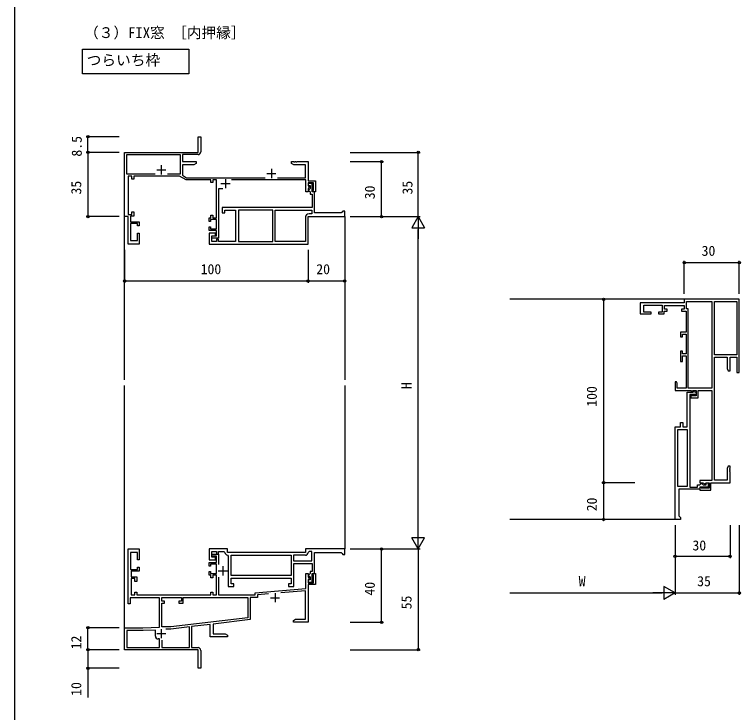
# Model space of a CAD drawing. Units: millimetres, scale not verified. Extents: x -437 to 438, y -681 to 679.
# Drawn here: x -436.8 to -41.2, y -149.1 to 231.1 of the extents above; entities that cross this region are included whole.
import ezdxf
from ezdxf.enums import TextEntityAlignment as Align

# ---------------------------------------------------------------- set-up
doc = ezdxf.new("R2010")
doc.units = ezdxf.units.MM
doc.header["$LTSCALE"] = 4
for name, color, linetype in [('0-1_USER1', 3, 'Continuous'), ('0-2_YKK_11', 7, 'Continuous'), ('0-3_YKK_12', 2, 'Continuous'), ('0-4_YKK_D', 6, 'Continuous'), ('0-5_YKK_ZWAK', 7, 'Continuous')]:
    doc.layers.add(name, color=color, linetype=linetype)
doc.styles.add('ＭＳ ゴシック', font='')
doc.styles.get('ＭＳ ゴシック').set_extended_font_data('MS Gothic')

msp = doc.modelspace()

# ---------------------------------------------------------------- linework, layer by layer
at = {"layer": '0-1_USER1'}
msp.add_lwpolyline([(-399.8, 212.168), (-341.84, 212.168), (-341.84, 198.81), (-399.8, 198.81)], close=True, dxfattribs=at)
at = {"layer": '0-2_YKK_11'}
for p, q in [((-359.3, 146.5), (-354.3, 146.5)), ((-356.8, 149), (-356.8, 144)), ((-296.8, 147), (-296.8, 142)), ((-299.3, 144.5), (-294.3, 144.5)), ((-324.3, 139), (-319.3, 139)), ((-321.8, 141.5), (-321.8, 136.5)), ((-258.3, 123.5), (-258.3, 123.5)), ((-273.289, 121), (-273.311, 121)), ((-273.311, -60), (-273.289, -60)), ((-323.3, -69.5), (-323.3, -74.5)), ((-325.8, -72), (-320.8, -72)), ((-297.3, -86.6), (-292.3, -86.6)), ((-294.8, -84.1), (-294.8, -89.1)), ((-359.3, -106.2), (-354.3, -106.2)), ((-356.8, -103.7), (-356.8, -108.7))]:
    msp.add_line(p, q, dxfattribs=at)
for points in [[(-373.6, 121.2), (-373.6, 118.2), (-368.8, 118.2), (-368.8, 116), (-369.8, 116), (-369.8, 117.2), (-373.6, 117.2), (-373.6, 108), (-369.8, 108), (-369.8, 112), (-368.8, 112), (-368.8, 106), (-374.8, 106), (-374.8, 121), (-376.8, 121), (-376.8, 156), (-336.8, 156), (-336.8, 164.5), (-335.3, 164.5), (-335.3, 156.3)], [(-360.199, 144.2), (-375.6, 144.2), (-375.6, 154.8), (-346.5, 154.8), (-346.5, 144.2), (-353.401, 144.2)], [(-336.8, 154.8), (-345.3, 154.8), (-345.3, 151), (-337.8, 151), (-337.8, 150), (-339.012, 149.3), (-345.3, 149.3), (-345.3, 143.52), (-343.014, 142.2), (-300.199, 142.2)], [(-293.401, 142.2), (-278.3, 142.2), (-278.3, 149.3), (-284.588, 149.3), (-285.8, 150), (-285.8, 151), (-284.758, 151), (-284.575, 150.88), (-284.025, 150.88), (-283.842, 151), (-283.758, 151), (-283.575, 150.88), (-283.025, 150.88), (-282.842, 151), (-276.8, 151), (-276.8, 140.5), (-272.8, 140.5), (-272.8, 134.5), (-274.22, 134.5), (-274.34, 134.95), (-273.8, 135.262), (-273.8, 139.5), (-276.8, 139.5), (-276.8, 137.9), (-276.5, 137.6), (-276.24, 137.15), (-276.8, 136.18), (-276.8, 134.5), (-278, 134.5), (-278, 141), (-318.527, 141)], [(-323.196, 136.2), (-325.6, 136.2), (-325.6, 109.3), (-329.3, 109.3), (-329.3, 110.5), (-326.8, 110.5), (-326.8, 113.5), (-330.8, 113.5), (-330.8, 115.4), (-330, 115.4), (-330, 114.3), (-326.8, 114.3), (-326.8, 119.5), (-330, 119.5), (-330, 118.4), (-330.8, 118.4), (-330.8, 120.3), (-329.8, 120.3), (-329.8, 121.8), (-328.8, 121.8), (-328.8, 120.3), (-326.8, 120.3), (-326.8, 141), (-328.8, 141), (-328.8, 139.6), (-329.8, 139.6), (-329.8, 141), (-343.336, 141), (-346.8, 143), (-371.8, 143), (-371.8, 141.5), (-372.8, 141.5), (-372.8, 143), (-374.8, 143), (-374.8, 122.2), (-372.8, 122.2), (-372.8, 123.7), (-371.8, 123.7), (-371.8, 121.2), (-373.6, 121.2)], [(-294.8, 124.5), (-274.8, 124.5), (-274.8, 122.5), (-276.3, 122.5)], [(-278.3, 120.5), (-278.3, 107.5), (-294.8, 107.5), (-294.8, 124.5)], [(-55.3, -22.5), (-55.3, 44.5), (-48.5, 44.5), (-48.5, 38.212), (-47.8, 37), (-46.8, 37), (-46.8, 44.5), (-43.2, 44.5), (-43.2, 36), (-41.8, 36), (-41.8, 76), (-71.8, 76), (-71.8, 74), (-95.8, 74), (-95.8, 68), (-89.8, 68), (-89.8, 69), (-93.8, 69), (-93.8, 72.8), (-83.8, 72.8), (-83.8, 69), (-85.8, 69), (-85.8, 68), (-82.8, 68), (-82.8, 69.5), (-81.1, 69.5), (-81.1, 70.5), (-82.6, 70.5), (-82.6, 72.5), (-71.8, 72.5), (-71.8, 70.5), (-73.3, 70.5), (-73.3, 69.5), (-70.8, 69.5), (-70.8, 58), (-73.8, 58), (-73.8, 55.5), (-72.8, 55.5), (-72.8, 57), (-70.8, 57)], [(-70.8, 57), (-70.8, 46.2), (-72.8, 46.2), (-72.8, 47.7), (-73.8, 47.7), (-73.8, 42), (-72.8, 42), (-72.8, 45.2), (-70.8, 45.2), (-70.8, 27.5), (-75.6, 27.5), (-75.6, 30.307), (-76, 31), (-76.8, 31), (-76.8, 26.3), (-68.1, 26.3), (-68.1, 25.3), (-67.1, 25.3), (-67.1, 26.3), (-65.3, 26.3), (-65.3, 23.3), (-68.3, 23.3), (-68.3, 22.3), (-64.3, 22.3), (-64.3, 26.3), (-56.8, 26.3), (-56.8, -22.8), (-63.3, -22.8), (-63.3, -24), (-61.62, -24), (-60.65, -24.56), (-60.2, -24.3), (-59.9, -24), (-58.3, -24), (-58.3, -27), (-62.538, -27), (-62.855, -26.451), (-63.3, -26.57), (-63.3, -28), (-57.3, -28)], [(-57.3, -28), (-57.3, -24), (-46.8, -24), (-46.8, -17.958), (-46.92, -17.775), (-46.92, -17.225), (-46.8, -17.042), (-46.8, -16.958), (-46.92, -16.775), (-46.92, -16.225), (-46.8, -16.042), (-46.8, -15), (-47.8, -15), (-48.5, -16.213), (-48.5, -22.5), (-55.3, -22.5)], [(-335.3, -115.3), (-335.3, -125), (-336.8, -125), (-336.8, -120.458), (-336.68, -120.275), (-336.68, -119.725), (-336.8, -119.542), (-336.8, -115), (-376.8, -115), (-376.8, -103), (-366.8, -103), (-357.8, -102.686), (-357.8, -86.6), (-373.8, -86.6), (-373.8, -90), (-374.8, -90), (-374.8, -60), (-368.8, -60), (-368.8, -66), (-369.8, -66), (-369.8, -62), (-373.6, -62), (-373.6, -71.2), (-369.8, -71.2), (-369.8, -70), (-368.8, -70), (-368.8, -72.2), (-373.2, -72.2), (-373.2, -75.2), (-370.2, -75.2), (-370.2, -77.7), (-371.2, -77.7), (-371.2, -76.2), (-373.2, -76.2), (-373.2, -85), (-371.2, -85), (-371.2, -83.5), (-370.2, -83.5), (-370.2, -85), (-329.8, -85)], [(-278.3, -62), (-320.8, -62), (-320.8, -60), (-330.8, -60), (-330.8, -66), (-327.3, -66), (-327.3, -64.5), (-329.3, -64.5), (-329.3, -61.5), (-326.8, -61.5), (-326.8, -62.8), (-325.6, -62.8), (-325.6, -61.5), (-322.749, -61.5), (-322.26, -61.9)], [(-329.8, -85), (-329.8, -83.6), (-328.8, -83.6), (-328.8, -85.1), (-326.8, -85.1), (-326.8, -74.3), (-328.8, -74.3), (-328.8, -75.8), (-329.8, -75.8), (-329.8, -74.3), (-330.8, -74.3), (-330.8, -72.4), (-330, -72.4), (-330, -73.5), (-326.8, -73.5), (-326.8, -68.3), (-330, -68.3), (-330, -69.4), (-330.8, -69.4), (-330.8, -67.5), (-326.8, -67.5), (-326.8, -64), (-329.3, -64), (-329.3, -62.8), (-325.6, -62.8), (-325.6, -68.601)], [(-320.7, -63.46), (-320.3, -63.949), (-320.3, -80.5), (-317.3, -80.5), (-317.3, -79), (-318.8, -79), (-318.8, -76), (-286, -76), (-286, -79), (-287.5, -79), (-287.5, -80.5), (-284.5, -80.5), (-284.5, -68), (-274.5, -68), (-274.5, -72.3), (-275.7, -72.3), (-275.7, -73.5), (-276, -73.8), (-276.5, -74.3), (-276.5, -74.5), (-276, -75), (-275.7, -75.3), (-275.7, -76.9), (-276.8, -76.9), (-276.8, -78.1), (-274.5, -78.1), (-274.5, -73.5), (-273.3, -73.5), (-273.3, -62), (-258.8, -62), (-258.3, -62.5), (-257.8, -63), (-256.8, -63), (-256.8, -60), (-278.3, -60), (-278.3, -62)], [(-284.8, -66.5), (-274.8, -66.5), (-274.8, -61.5), (-276.3, -61.5), (-276.8, -62)], [(-278.3, -63.5), (-284.8, -63.5), (-284.8, -66.5)], [(-325.6, -75.399), (-325.6, -85), (-305.6, -85), (-305.6, -84), (-278, -81.585), (-278, -73.5), (-276.8, -73.5), (-276.8, -75.18), (-276.24, -76.15), (-276.5, -76.6), (-276.8, -76.9), (-276.8, -78.5), (-273.8, -78.5), (-273.8, -74.262), (-274.34, -73.95), (-274.22, -73.5), (-272.8, -73.5), (-272.8, -79.5), (-276.8, -79.5), (-276.8, -100), (-281.842, -100), (-282.025, -99.88), (-282.575, -99.88), (-282.758, -100), (-282.842, -100), (-283.025, -99.88), (-283.575, -99.88), (-283.758, -100), (-284.8, -100), (-284.8, -99), (-283.588, -98.3), (-278.3, -98.3), (-278.3, -82.816), (-291.633, -83.983)], [(-298.373, -84.572), (-304.4, -85.1), (-304.4, -86.5), (-308.4, -86.5), (-308.4, -98.566), (-328.6, -100.97), (-328.6, -106.3), (-322.012, -106.3), (-320.8, -107), (-320.8, -108), (-330.1, -108), (-330.1, -101.149), (-340.3, -102.363), (-340.3, -113.8), (-336.8, -113.8)], [(-356.6, -109.664), (-356.6, -113.8), (-341.5, -113.8), (-341.5, -102.506), (-351.529, -103.7), (-354.4, -103.7)], [(-360, -107.6), (-360, -104.263), (-366.774, -104.5), (-375.6, -104.5), (-375.6, -113.8)], [(-375.6, -113.8), (-357.8, -113.8), (-357.8, -109.1), (-358.5, -109.1)]]:
    msp.add_lwpolyline(points, dxfattribs=at)
for points in [[(-330.8, 106), (-276.8, 106), (-276.8, 121), (-256.8, 121), (-256.8, 124), (-257.8, 124), (-258.3, 123.5), (-258.8, 123), (-273.3, 123), (-273.3, 134.5), (-274.5, 134.5), (-274.5, 139.1), (-276.8, 139.1), (-276.8, 137.9), (-275.7, 137.9), (-275.7, 136.3), (-276, 136), (-276.5, 135.5), (-276.5, 135.3), (-276, 134.8), (-275.7, 134.5), (-275.7, 133.3), (-274.5, 133.3), (-274.5, 126), (-323.6, 126), (-323.6, 123), (-322.1, 123), (-322.1, 124.5), (-316.3, 124.5), (-316.3, 107.5), (-325.6, 107.5), (-325.6, 108.8), (-326.8, 108.8), (-326.8, 107.5), (-329.3, 107.5), (-329.3, 110.5), (-327.3, 110.5), (-327.3, 112), (-330.8, 112)], [(-296, 124.5), (-314.8, 124.5), (-314.8, 107.5), (-296, 107.5)], [(-56.8, 74.8), (-56.8, 27.5), (-69.6, 27.5), (-69.6, 70.7), (-70.6, 70.7), (-70.6, 74.8)], [(-43.2, 74.8), (-43.2, 45.7), (-55.3, 45.7), (-55.3, 74.8)], [(-76.8, -44), (-76.8, 6.5), (-73.8, 6.5), (-73.8, 8.9), (-72.6, 8.9), (-72.6, 6.5), (-70.3, 6.5), (-70.3, 25.3), (-67.096, 25.3), (-66.8, 25.55), (-66.354, 25.76), (-65.3, 25.151), (-65.3, 24.1), (-68.8, 24.1), (-68.8, -26.3), (-64.5, -26.3), (-64.5, -25.1), (-63.3, -25.1), (-63, -24.8), (-62.5, -24.3), (-62.3, -24.3), (-61.8, -24.8), (-61.5, -25.1), (-59.9, -25.1), (-59.9, -24), (-58.7, -24), (-58.7, -26.3), (-63.3, -26.3), (-63.3, -27.5), (-74.8, -27.5), (-74.8, -42), (-74.3, -42.5), (-73.8, -43), (-73.8, -44)], [(-75.3, -26), (-75.3, 5), (-70.3, 5), (-70.3, -26)], [(-286, -74.5), (-318.8, -74.5), (-318.8, -63.5), (-286, -63.5)], [(-309.6, -97.5), (-351.6, -102.5), (-356.6, -102.5), (-356.6, -89.5), (-355.1, -89.5), (-355.1, -88.5), (-356.6, -88.5), (-356.6, -86.5), (-345.8, -86.5), (-345.8, -88.5), (-347.3, -88.5), (-347.3, -89.5), (-344.8, -89.5), (-344.8, -86.5), (-309.6, -86.5)]]:
    msp.add_lwpolyline(points, close=True, dxfattribs=at)
for centre, radius, start, end in [((-336.8, 156.3), 1.5, 270.00001, 359.99999), ((-276.3, 120.5), 2, 90.00001, 179.99999), ((-320.3, -61.5), 2, 191.53697, 258.46303), ((-278.3, -62), 1.5, 270.00001, 359.99999), ((-358.5, -107.6), 1.5, 180.00001, 269.99999), ((-336.8, -115.3), 1.5, 0.00001, 89.99999)]:
    msp.add_arc(centre, radius, start, end, dxfattribs=at)
at = {"layer": '0-3_YKK_12'}
for p, q in [((-376.8, 32), (-376.8, 121.3)), ((-256.8, 121), (-256.8, 32)), ((-71.5, 76), (-166.8, 76)), ((-376.8, -103.271), (-376.8, 29)), ((-256.8, 29), (-256.8, -60)), ((-76.3, -44), (-166.8, -44))]:
    msp.add_line(p, q, dxfattribs=at)
at = {"layer": '0-4_YKK_D'}
for p, q in [((-379.8, 164.5), (-397.8, 164.5)), ((-396.8, 156), (-396.8, 164.5)), ((-379.8, 156), (-397.8, 156)), ((-379.8, 156), (-397.8, 156)), ((-396.8, 156), (-396.8, 121)), ((-253.8, 156), (-215.8, 156)), ((-216.8, 121), (-216.8, 156)), ((-253.8, 151), (-235.8, 151)), ((-236.8, 121), (-236.8, 151)), ((-379.8, 121), (-397.8, 121)), ((-253.8, 121), (-235.8, 121)), ((-253.8, 121), (-215.8, 121)), ((-253.8, 121), (-215.8, 121)), ((-216.8, 121), (-220.3, 114.938)), ((-216.8, 121), (-213.3, 114.938)), ((-216.8, 121), (-216.8, 108.876)), ((-220.3, 114.938), (-213.3, 114.938)), ((-216.8, -53), (-216.8, 114)), ((-376.8, 103), (-376.8, 85)), ((-276.8, 103), (-276.8, 85)), ((-276.8, 103), (-276.8, 85)), ((-256.8, 103), (-256.8, 85)), ((-71.8, 79), (-71.8, 97)), ((-71.8, 96), (-41.8, 96)), ((-41.8, 79), (-41.8, 97)), ((-376.8, 86), (-276.8, 86)), ((-276.8, 86), (-256.8, 86)), ((-98.8, 76), (-116.8, 76)), ((-115.8, 76), (-115.8, -24)), ((-98.8, -24), (-116.8, -24)), ((-98.8, -24), (-116.8, -24)), ((-115.8, -24), (-115.8, -44)), ((-98.8, -44), (-116.8, -44)), ((-76.8, -47), (-76.8, -85)), ((-76.8, -47), (-76.8, -85)), ((-76.8, -47), (-76.8, -65)), ((-46.8, -47), (-46.8, -65)), ((-41.8, -47), (-41.8, -85)), ((-216.8, -60), (-216.8, -47.876)), ((-216.8, -60), (-220.3, -53.938)), ((-213.3, -53.938), (-220.3, -53.938)), ((-216.8, -60), (-213.3, -53.938)), ((-253.8, -60), (-215.8, -60)), ((-253.8, -60), (-215.8, -60)), ((-253.8, -60), (-235.8, -60)), ((-236.8, -100), (-236.8, -60)), ((-216.8, -60), (-216.8, -115)), ((-76.8, -64), (-46.8, -64)), ((-76.8, -84), (-82.862, -80.5)), ((-82.862, -80.5), (-82.862, -87.5)), ((-166.8, -84), (-83.8, -84)), ((-76.8, -84), (-88.924, -84)), ((-76.8, -84), (-82.862, -87.5)), ((-76.8, -84), (-41.8, -84)), ((-253.8, -100), (-235.8, -100)), ((-379.8, -103), (-397.8, -103)), ((-396.8, -115), (-396.8, -103)), ((-379.8, -115), (-397.8, -115)), ((-379.8, -115), (-397.8, -115)), ((-253.8, -115), (-215.8, -115)), ((-379.8, -125), (-397.8, -125))]:
    msp.add_line(p, q, dxfattribs=at)
msp.add_lwpolyline([(-396.8, -115), (-396.8, -125), (-396.8, -140.925)], dxfattribs=at)
for centre in [(-396.8, 164.5), (-396.8, 156), (-396.8, 156), (-216.8, 156), (-236.8, 151), (-396.8, 121), (-236.8, 121), (-71.8, 96), (-41.8, 96), (-376.8, 86), (-276.8, 86), (-276.8, 86), (-256.8, 86), (-115.8, 76), (-115.8, -24), (-115.8, -24), (-115.8, -44), (-236.8, -60), (-76.8, -64), (-46.8, -64), (-41.8, -84), (-396.8, -103), (-236.8, -100), (-396.8, -115), (-396.8, -115), (-216.8, -115), (-396.8, -125)]:
    msp.add_circle(centre, 0.637, dxfattribs=at)
at = {"layer": '0-5_YKK_ZWAK'}
msp.add_line((-436.8, 644), (-436.8, -681), dxfattribs=at)

# ---------------------------------------------------------------- texts
at = {"layer": '0-1_USER1', "style": 'ＭＳ ゴシック'}
for s, p in [('（３）FIX窓 ［内押縁］', (-398.891, 216.545)), ('つらいち枠\u3000\u3000', (-397.436, 201.591))]:
    msp.add_text(s, height=5.865, dxfattribs=at).set_placement(p, align=Align.BOTTOM_LEFT)
at = {"layer": '0-4_YKK_D', "style": 'ＭＳ ゴシック'}
for s, p in [('8.5', (-398.515, 153.709)), ('35', (-398.8, 133.045)), ('35', (-218.3, 133.045)), ('30', (-238.8, 130.46)), ('H', (-218.8, 27.006)), ('100', (-117.8, 17.435)), ('20', (-117.8, -39.54)), ('40', (-238.8, -85.455)), ('55', (-218.8, -92.955)), ('12', (-398.8, -114.753)), ('10', (-398.8, -140.076))]:
    msp.add_text(s, height=5.499, rotation=90, dxfattribs=at).set_placement(p, align=Align.BOTTOM_LEFT)
for s, p in [('30', (-62.34, 98)), ('100', (-335.365, 88)), ('20', (-272.34, 88)), ('30', (-67.34, -62.5)), ('W', (-129.348, -82)), ('35', (-64.755, -82))]:
    msp.add_text(s, height=5.499, dxfattribs=at).set_placement(p, align=Align.BOTTOM_LEFT)

doc.saveas('drawing.dxf')
